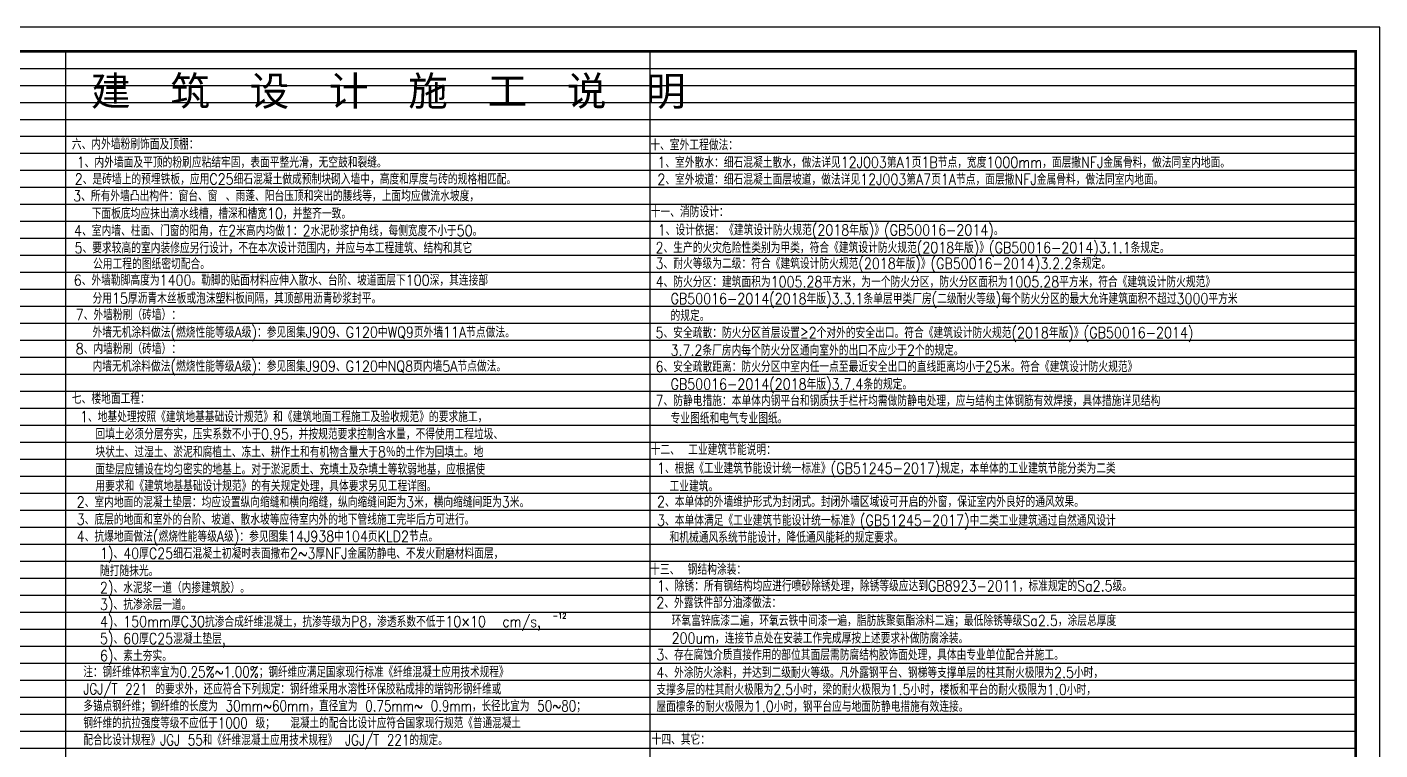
# Model space of a CAD drawing. Extents: x 4414382 to 4540065, y -615151 to -235742.
# Drawn here: x 4476294 to 4532062, y -330157 to -300384 of the extents above; entities that cross this region are included whole.
import ezdxf

# ---------------------------------------------------------------- set-up
doc = ezdxf.new("R2010")
doc.units = 0
doc.header["$LTSCALE"] = 1000
doc.header["$MEASUREMENT"] = 0
doc.layers.get('0').update_dxf_attribs({"linetype": 'CONTINUOUS'})
doc.layers.add('PUB_TITLE', color=4, linetype='CONTINUOUS')
doc.layers.add('图层线', color=8, linetype='CONTINUOUS')
doc.styles.add('HZ1', font='txt.shx', dxfattribs={"bigfont": 'hzdx.shx'})
doc.styles.add('宋体', font='', dxfattribs={"width": 0.7})
doc.styles.get('宋体').set_extended_font_data('SimSun')

msp = doc.modelspace()

# ---------------------------------------------------------------- linework, layer by layer
at = {"layer": 'PUB_TITLE'}
msp.add_lwpolyline([(4447962.2, -359783.9), (4532062.2, -359783.9), (4532062.2, -300383.9), (4447962.2, -300383.9)], close=True, dxfattribs=at)
at = {"layer": 'PUB_TITLE', "const_width": 100}
msp.add_lwpolyline([(4450462.2, -358783.9), (4531062.2, -358783.9), (4531062.2, -301383.9), (4450462.2, -301383.9)], close=True, dxfattribs=at)
at = {"layer": '图层线'}
for p, q in [((4450462.2, -301383.9), (4531062.2, -301383.9)), ((4477893.3, -358783.9), (4477893.3, -301383.9)), ((4501983.2, -358783.9), (4501983.2, -301383.9)), ((4450462.2, -302083.9), (4531062.2, -302083.9)), ((4450462.2, -302783.9), (4531062.2, -302783.9)), ((4450462.2, -303483.9), (4531062.2, -303483.9)), ((4450462.2, -304183.9), (4531062.2, -304183.9)), ((4450462.2, -304883.9), (4531062.2, -304883.9)), ((4450462.2, -305583.9), (4531062.2, -305583.9)), ((4450462.2, -306283.9), (4531062.2, -306283.9)), ((4450462.2, -306983.9), (4531062.2, -306983.9)), ((4450462.2, -307683.9), (4531062.2, -307683.9)), ((4450462.2, -308383.9), (4531062.2, -308383.9)), ((4450462.2, -309083.9), (4531062.2, -309083.9)), ((4450462.2, -309783.9), (4531062.2, -309783.9)), ((4450462.2, -310483.9), (4531062.2, -310483.9)), ((4450462.2, -311183.9), (4531062.2, -311183.9)), ((4450462.2, -311883.9), (4531062.2, -311883.9)), ((4450462.2, -312583.9), (4531062.2, -312583.9)), ((4450462.2, -313283.9), (4531062.2, -313283.9)), ((4450462.2, -313983.9), (4531062.2, -313983.9)), ((4450462.2, -314683.9), (4531062.2, -314683.9)), ((4450462.2, -315383.9), (4531062.2, -315383.9)), ((4450462.2, -316083.9), (4531062.2, -316083.9)), ((4450462.2, -316783.9), (4531062.2, -316783.9)), ((4450462.2, -317483.9), (4531062.2, -317483.9)), ((4450462.2, -318183.9), (4531062.2, -318183.9)), ((4450462.2, -318883.9), (4531062.2, -318883.9)), ((4450462.2, -319583.9), (4531062.2, -319583.9)), ((4450462.2, -320283.9), (4531062.2, -320283.9)), ((4450462.2, -320983.9), (4531062.2, -320983.9)), ((4450462.2, -321683.9), (4531062.2, -321683.9)), ((4450462.2, -322383.9), (4531062.2, -322383.9)), ((4450462.2, -323083.9), (4531062.2, -323083.9)), ((4450462.2, -323783.9), (4531062.2, -323783.9)), ((4450462.2, -324483.9), (4531062.2, -324483.9)), ((4450462.2, -325183.9), (4531062.2, -325183.9)), ((4450462.2, -325883.9), (4531062.2, -325883.9)), ((4450462.2, -326583.9), (4531062.2, -326583.9)), ((4450462.2, -327283.9), (4531062.2, -327283.9)), ((4450462.2, -327983.9), (4531062.2, -327983.9)), ((4450462.2, -328683.9), (4531062.2, -328683.9)), ((4450462.2, -329383.9), (4531062.2, -329383.9)), ((4450462.2, -330083.9), (4531062.2, -330083.9))]:
    msp.add_line(p, q, dxfattribs=at)

# ---------------------------------------------------------------- texts
at = {"style": '宋体'}
msp.add_text('建  筑  设  计  施  工  说  明', height=1200, dxfattribs=at).set_placement((4478927.4, -303618.6))
at = {"color": 6, "style": 'HZ1', "width": 0.85}
for s, p in [('六、内外墙粉刷饰面及顶棚：', (4478141.7, -305427.8)), ('十、室外工程做法：', (4501986.6, -305461)), ('十一、消防设计：', (4502001.9, -308215)), ('七、楼地面工程：', (4478141.7, -315907.6)), ('十二、 工业建筑节能说明：', (4502001.9, -318015)), ('十三、 钢结构涂装：', (4501981.7, -322945.8)), ('十四、其它：', (4502039.3, -329946.9))]:
    msp.add_text(s, height=450, dxfattribs=at).set_placement(p)
at = {"color": 4, "style": 'HZ1'}
for s, height, width, p in [('1、内外墙面及平顶的粉刷应粘结牢固，表面平整光滑，无空鼓和裂缝。', 450, 0.85, (4478341.7, -306177.8)), ('1、室外散水：细石混凝土散水，做法详见12J003第A1页1B节点，宽度1000mm，面层撒NFJ金属骨料，做法同室内地面。', 450, 0.85, (4502277.1, -306181)), ('2、是砖墙上的预埋铁板，应用C25细石混凝土做成预制块砌入墙中，高度和厚度与砖的规格相匹配。', 450, 0.85, (4478260.7, -306868.2)), ('2、室外坡道：细石混凝土面层坡道，做法详见12J003第A7页1A节点，面层撒NFJ金属骨料，做法同室内地面。', 450, 0.85, (4502277.1, -306880.5)), ('3、所有外墙凸出构件：窗台、窗 、雨蓬、阳台压顶和突出的腰线等，上面均应做流水坡度，', 450, 0.85, (4478195.2, -307558.6)), ('下面板底均应抹出滴水线槽，槽深和槽宽10，并整齐一致。', 450, 0.85, (4478958, -308283.9)), ('4、室内墙、柱面、门窗的阳角，在2米高内均做1：2水泥砂浆护角线，每侧宽度不小于50。', 450, 0.85, (4478234.5, -308992.3)), ('1、设计依据：《建筑设计防火规范(2018年版)》(GB50016-2014)。', 450, 0.85, (4502292.5, -308965)), ('5、要求较高的室内装修应另行设计，不在本次设计范围内，并应与本工程建筑、结构和其它', 450, 0.85, (4478252.4, -309701.5)), ('2、生产的火灾危险性类别为甲类，符合《建筑设计防火规范(2018年版)》(GB50016-2014)3.1.1条规定。', 450, 0.85, (4502201.9, -309691.9)), ('公用工程的图纸密切配合。', 450, 0.85, (4479015.6, -310361.6)), ('3、耐火等级为二级：符合《建筑设计防火规范(2018年版)》(GB50016-2014)3.2.2条规定。', 450, 0.85, (4502201.9, -310344.7)), ('6、外墙勒脚高度为1400。勒脚的贴面材料应伸入散水、台阶、坡道面层下100深，其连接部', 450, 0.85, (4478217.9, -311032)), ('4、防火分区：建筑面积为1005.28平方米，为一个防火分区，防火分区面积为1005.28平方米，符合《建筑设计防火规范》', 450, 0.85, (4502201.9, -311098.4)), ('分用15厚沥青木丝板或泡沫塑料板间隔，其顶部用沥青砂浆封平。', 450, 0.85, (4478994.4, -311776.3)), ('GB50016-2014(2018年版)3.3.1条单层甲类厂房(二级耐火等级)每个防火分区的最大允许建筑面积不超过3000平方米', 450, 0.85, (4502820.1, -311793.1)), ('7、外墙粉刷（砖墙）：', 450, 0.85, (4478300.1, -312457.2)), ('的规定。', 450, 0.85, (4502820.1, -312493.1)), ('外墙无机涂料做法(燃烧性能等级A级)：参见图集J909、G120中WQ9页外墙11A节点做法。', 450, 0.85, (4478994.4, -313176.3)), ('5、安全疏散：防火分区首层设置≥2个对外的安全出口。符合《建筑设计防火规范(2018年版)》(GB50016-2014)', 450, 0.85, (4502201.9, -313196)), ('8、内墙粉刷（砖墙）：', 450, 0.85, (4478300.1, -313857.2)), ('3.7.2条厂房内每个防火分区通向室外的出口不应少于2个的规定。', 450, 0.85, (4502820.1, -313915.2)), ('内墙无机涂料做法(燃烧性能等级A级)：参见图集J909、G120中NQ8页内墙5A节点做法。', 450, 0.85, (4478994.4, -314576.3)), ('6、安全疏散距离：防火分区中室内任一点至最近安全出口的直线距离均小于25米。符合《建筑设计防火规范》', 450, 0.85, (4502201.9, -314596)), ('GB50016-2014(2018年版)3.7.4条的规定。', 450, 0.85, (4502820.1, -315315.2)), ('7、防静电措施：本单体内钢平台和钢质扶手栏杆均需做防静电处理，应与结构主体钢筋有效焊接，具体措施详见结构', 450, 0.85, (4502201.9, -315996)), ('1、地基处理按照《建筑地基基础设计规范》和《建筑地面工程施工及验收规范》的要求施工，', 450, 0.85, (4478476.6, -316657.6)), ('专业图纸和电气专业图纸。', 450, 0.85, (4502820.1, -316715.2)), ('回填土必须分层夯实，压实系数不小于0.95，并按规范要求控制含水量，不得使用工程垃圾、', 450, 0.85, (4479112.3, -317369.9)), ('块状土、过湿土、淤泥和腐植土、冻土、耕作土和有机物含量大于8％的土作为回填土。地', 450, 0.85, (4479112.3, -318105.8)), ('面垫层应铺设在均匀密实的地基上。对于淤泥质土、充填土及杂填土等软弱地基，应根据使', 450, 0.85, (4479112.3, -318818.1)), ('1、根据《工业建筑节能设计统一标准》(GB51245-2017)规定，本单体的工业建筑节能分类为二类', 450, 0.85, (4502263.3, -318778.9)), ('用要求和《建筑地基基础设计规范》的有关规定处理，具体要求另见工程详图。', 450, 0.85, (4479112.3, -319506.9)), ('工业建筑。', 450, 0.85, (4502778.5, -319514.4)), ('2、室内地面的混凝土垫层：均应设置纵向缩缝和横向缩缝，纵向缩缝间距为3米，横向缩缝间距为3米。', 450, 0.85, (4478341.7, -320172.1)), ('2、本单体的外墙维护形式为封闭式。封闭外墙区域设可开启的外窗，保证室内外良好的通风效果。', 450, 0.85, (4502263.3, -320155.3)), ('3、底层的地面和室外的台阶、坡道、散水坡等应待室内外的地下管线施工完毕后方可进行。', 450, 0.85, (4478341.7, -320886.8)), ('3、本单体满足《工业建筑节能设计统一标准》(GB51245-2017)中二类工业建筑通过自然通风设计', 450, 0.85, (4502263.3, -320924.8)), ('4、抗爆地面做法(燃烧性能等级A级)：参见图集14J938中104页KLD2节点。', 450, 0.85, (4478341.7, -321586.8)), ('和机械通风系统节能设计，降低通风能耗的规定要求。', 450, 0.85, (4502778.5, -321621.4)), ('1)、40厚C25细石混凝土初凝时表面撒布2~3厚NFJ金属防静电、不发火耐磨材料面层，', 450, 0.85, (4479299.9, -322286.8)), ('随打随抹光。', 450, 0.85, (4479299.9, -323001.5)), ('2)、水泥浆一道（内掺建筑胶）。', 450, 0.85, (4479299.9, -323695.8)), ('1、除锈：所有钢结构均应进行喷砂除锈处理，除锈等级应达到GB8923-2011，标准规定的Sa2.5级。', 450, 0.85, (4502261.8, -323626.1)), ('3)、抗渗涂层一道。', 450, 0.85, (4479299.9, -324390.1)), ('2、外露铁件部分油漆做法：', 450, 0.85, (4502236.4, -324316.6)), ('4)、150mm厚C30抗渗合成纤维混凝土，抗渗等级为P8，渗透系数不低于10×10  cm/s,', 450, 0.85, (4479299.9, -325095.8)), ('-12', 225, 0.85, (4497960, -324744.7)), ('环氧富锌底漆二遍，环氧云铁中间漆一遍，脂肪族聚氨酯涂料二遍；最低除锈等级Sa2.5，涂层总厚度', 450, 0.85, (4502865.3, -325051.2)), ('5)、60厚C25混凝土垫层,', 450, 0.85, (4479299.9, -325795.8)), ('200um，连接节点处在安装工作完成厚按上述要求补做防腐涂装。', 450, 0.85, (4502865.3, -325776.9)), ('6)、素土夯实。', 450, 0.85, (4479299.9, -326501.5)), ('3、存在腐蚀介质直接作用的部位其面层需防腐结构胶饰面处理，具体由专业单位配合并施工。', 450, 0.85, (4502236.4, -326463.5)), ('注：钢纤维体积率宜为0.25%%%~1.00%%%；钢纤维应满足国家现行标准《纤维混凝土应用技术规程》', 450, 0.8, (4478614.7, -327170.1)), ('4、外涂防火涂料，并达到二级耐火等级。凡外露钢平台、钢梯等支撑单层的柱其耐火极限为2.5小时，', 450, 0.85, (4502236.4, -327192.3)), ('JGJ/T 221 的要求外，还应符合下列规定：钢纤维采用水溶性环保胶粘成排的端钩形钢纤维或', 450, 0.8, (4478614.7, -327870.1)), ('支撑多层的柱其耐火极限为2.5小时，梁的耐火极限为1.5小时，楼板和平台的耐火极限为1.0小时，', 450, 0.85, (4502236.4, -327892.3)), ('多锚点钢纤维；钢纤维的长度为 30mm~60mm，直径宜为 0.75mm~ 0.9mm，长径比宜为 50~80；', 450, 0.8, (4478614.7, -328570.1)), ('屋面檩条的耐火极限为1.0小时，钢平台应与地面防静电措施有效连接。', 450, 0.85, (4502236.4, -328592.3)), ('钢纤维的抗拉强度等级不应低于1000 级；  混凝土的配合比设计应符合国家现行规范《普通混凝土', 450, 0.8, (4478614.7, -329270.1)), ('配合比设计规程》JGJ 55和《纤维混凝土应用技术规程》 JGJ/T 221的规定。', 450, 0.8, (4478614.7, -329970.1))]:
    msp.add_text(s, height=height, dxfattribs=dict(at, width=width)).set_placement(p)

doc.saveas('drawing.dxf')
